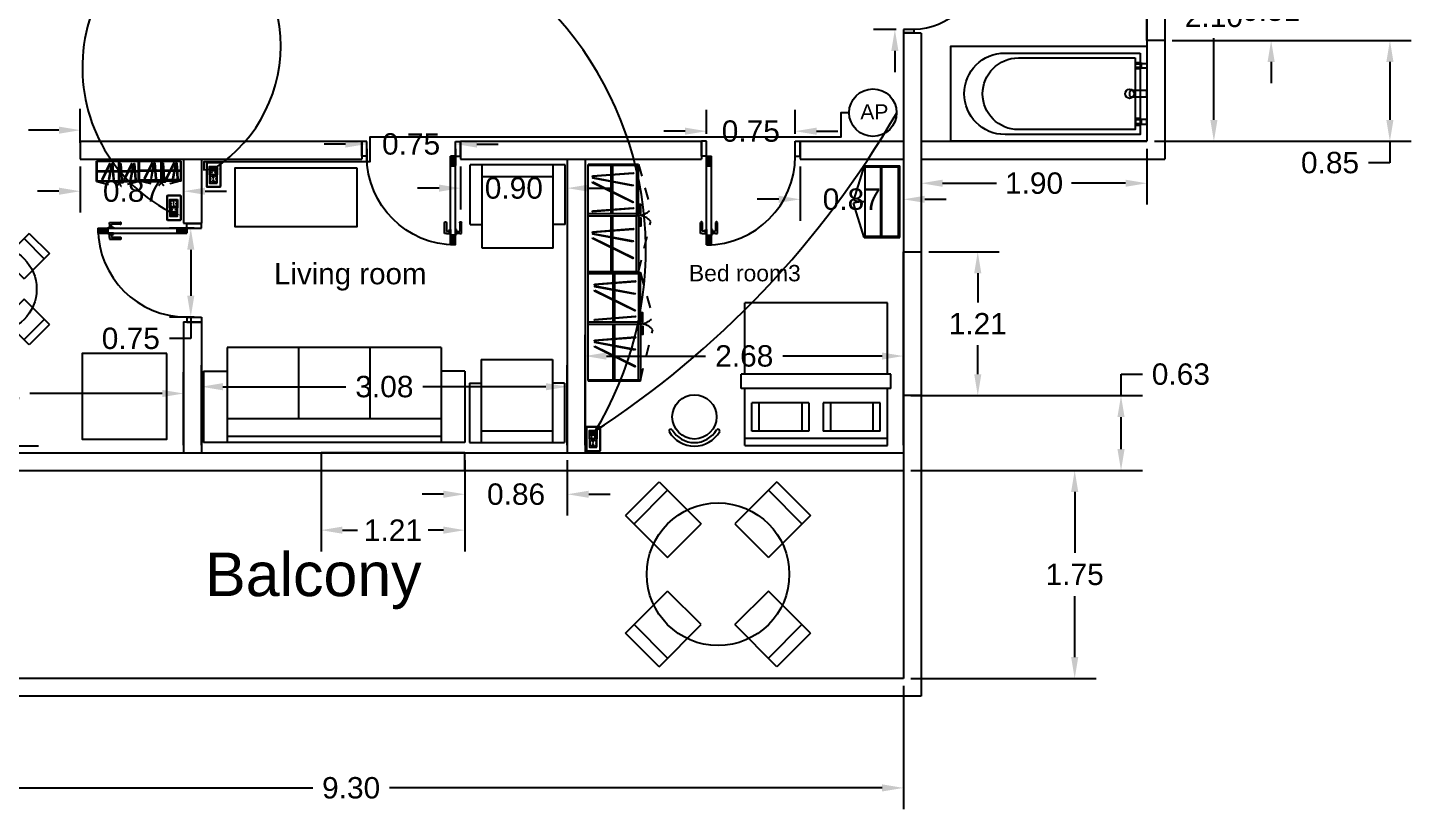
# Model space of a CAD drawing. Header units: metres. Extents: x 10.8 to 63.5, y 9.7 to 22.5.
# Drawn here: x 16.96 to 28.61, y 9.75 to 16.32 of the extents above; entities that cross this region are included whole.
import ezdxf

# ---------------------------------------------------------------- set-up
doc = ezdxf.new("R2010")
doc.units = ezdxf.units.M
doc.header["$MEASUREMENT"] = 0
doc.linetypes.add('HIDDEN', pattern=[0.375, 0.25, -0.125])
for name, color, linetype in [('DOOR', 150, 'Continuous'), ('EL', 1, 'Continuous'), ('Equipment', 4, 'Continuous'), ('FENCE', 241, 'Continuous'), ('Furniture', 7, 'Continuous')]:
    doc.layers.add(name, color=color, linetype=linetype)
doc.styles.get("Standard").update_dxf_attribs({"font": 'arial.ttf'})
doc.dimstyles.get("Standard").update_dxf_attribs({"dimtxt": 0.18, "dimasz": 0.18, "dimexe": 0.18, "dimexo": 0.0625, "dimgap": 0.09, "dimtad": 0, "dimtih": 1, "dimtoh": 1, "dimzin": 0, "dimdsep": 46, "dimtxsty": 'Standard', "dimcen": 0.09, "dimadec": 0, "dimazin": 0, "dimtfac": 1, "dimtofl": 0, "dimtmove": 0, "dimatfit": 3, "dimfxl": 1, "dimtolj": 1, "dimtzin": 0, "dimarcsym": 0})

# ---------------------------------------------------------------- blocks, each defined once
blk = doc.blocks.new('Door_S')
at = {"layer": 'DOOR'}
for p, q in [((222050.1, 8886.4), (222050, 8267.2)), ((222050.1, 8886.4), (222084.6, 8886.4)), ((222084.6, 8886.4), (222084.4, 8267.1)), ((222008.6, 8806.7), (222008.6, 8730.9)), ((222020.9, 8806.7), (222008.6, 8806.7)), ((222020.9, 8806.7), (222042, 8806.7)), ((222020.9, 8730.9), (222020.9, 8791.4)), ((222042, 8791.4), (222020.9, 8791.4)), ((222050.1, 8812.9), (222042, 8812.9)), ((222042, 8812.9), (222042, 8778.5)), ((222042, 8784.8), (222042, 8795.7)), ((222050.1, 8817.6), (222084.5, 8817.6)), ((222050.1, 8778.5), (222050.1, 8812.9)), ((222084.5, 8812.9), (222092.7, 8812.9)), ((222084.5, 8778.5), (222084.5, 8812.9)), ((222092.7, 8812.9), (222092.7, 8778.5)), ((222113.7, 8806.6), (222092.7, 8806.6)), ((222092.7, 8791.4), (222113.7, 8791.4)), ((222113.7, 8806.6), (222126.1, 8806.6)), ((222113.7, 8730.9), (222113.7, 8791.4)), ((222126.1, 8806.6), (222126, 8730.9)), ((222042, 8778.5), (222050.1, 8778.5)), ((222092.7, 8778.5), (222084.5, 8778.5)), ((222050, 8336), (222084.4, 8336)), ((222015.6, 8267.2), (222015.6, 8164)), ((222050, 8267.2), (222015.6, 8267.2)), ((222050, 8267.2), (222050, 8163.9)), ((222050, 8267.2), (222084.4, 8267.1)), ((222669.3, 8267), (222669.3, 8163.8)), ((222669.3, 8267), (222703.7, 8267)), ((222703.7, 8267), (222703.7, 8163.8)), ((222050, 8163.9), (222015.6, 8164)), ((222669.3, 8163.8), (222703.7, 8163.8))]:
    blk.add_line(p, q, dxfattribs=at)
at = {"layer": 'DOOR', "extrusion": (0, 0, -1)}
for centre, major_axis, start_param, end_param in [((222050, 8267.2), (437.9, 437.9), -0.785197, 0.785599), ((222014.8, 8730.9), (-4.36, 4.36), 2.356395, 5.497988), ((222119.9, 8730.9), (-4.36, 4.36), 2.356395, 5.497988)]:
    blk.add_ellipse(centre, major_axis=major_axis, ratio=1, start_param=start_param, end_param=end_param, dxfattribs=at)
at = {"layer": 'DOOR'}
for points in [[(222084.5, 8817.6), (222050.1, 8817.6), (222084.6, 8886.4), (222050.1, 8886.4)], [(222084.4, 8267.1), (222050, 8267.2), (222084.4, 8336), (222050, 8336)]]:
    blk.add_solid(points, dxfattribs=at)
at = {"layer": 'FENCE'}
blk.add_line((222050.1, 8841.4), (222050.1, 8841.4), dxfattribs=at)
blk.add_line((222050.1, 8841.4), (222050.1, 8841.4), dxfattribs=at)
blk.add_line((222050.1, 8841.4), (222050.1, 8841.4), dxfattribs=at)
blk.add_line((222050.1, 8841.4), (222050.1, 8841.4), dxfattribs=at)
blk = doc.blocks.new('*D18')
at = {"color": 0, "lineweight": -2, "transparency": 16777216}
for p, q in [((26.449, 17.468), (27.13, 17.468)), ((26.95, 17.288), (26.95, 16.599)), ((26.95, 15.548), (26.95, 16.236)), ((26.449, 15.368), (27.13, 15.368))]:
    blk.add_line(p, q, dxfattribs=at)
at = {"color": 0, "transparency": 16777216}
for points in [[(26.92, 17.288), (26.98, 17.288), (26.95, 17.468)], [(26.92, 15.548), (26.98, 15.548), (26.95, 15.368)]]:
    blk.add_solid(points, dxfattribs=at)
at = {"layer": 'Defpoints', "color": 0, "transparency": 16777216}
for p in [(26.386, 17.468), (26.386, 15.368), (26.95, 15.368)]:
    blk.add_point(p, dxfattribs=at)
at = {"color": 0, "transparency": 16777216, "insert": (26.95, 16.418), "char_height": 0.18, "attachment_point": 5}
blk.add_mtext('\\A1;2.10', dxfattribs=at)
blk = doc.blocks.new('*D19')
at = {"color": 0, "lineweight": -2, "transparency": 16777216}
for p, q in [((24.486, 15.305), (24.486, 14.835)), ((26.386, 15.305), (26.386, 14.835)), ((24.666, 15.015), (25.121, 15.015)), ((26.206, 15.015), (25.751, 15.015))]:
    blk.add_line(p, q, dxfattribs=at)
at = {"color": 0, "transparency": 16777216}
for points in [[(24.666, 15.045), (24.666, 14.985), (24.486, 15.015)], [(26.206, 15.045), (26.206, 14.985), (26.386, 15.015)]]:
    blk.add_solid(points, dxfattribs=at)
at = {"layer": 'Defpoints', "color": 0, "transparency": 16777216}
for p in [(24.486, 15.368), (26.386, 15.368), (26.386, 15.015)]:
    blk.add_point(p, dxfattribs=at)
at = {"color": 0, "transparency": 16777216, "insert": (25.436, 15.015), "char_height": 0.18, "attachment_point": 5}
blk.add_mtext('\\A1;1.90', dxfattribs=at)
blk = doc.blocks.new('*D23')
at = {"color": 0, "lineweight": -2, "transparency": 16777216}
for p, q in [((19.638, 15.345), (19.458, 15.345)), ((19.818, 15.305), (19.818, 15.165)), ((20.565, 15.305), (20.565, 15.165)), ((20.745, 15.345), (20.925, 15.345))]:
    blk.add_line(p, q, dxfattribs=at)
at = {"color": 0, "transparency": 16777216}
for points in [[(19.638, 15.375), (19.638, 15.315), (19.818, 15.345)], [(20.745, 15.375), (20.745, 15.315), (20.565, 15.345)]]:
    blk.add_solid(points, dxfattribs=at)
at = {"layer": 'Defpoints', "color": 0, "transparency": 16777216}
for p in [(19.818, 15.368), (19.818, 15.345), (20.565, 15.367)]:
    blk.add_point(p, dxfattribs=at)
at = {"color": 0, "transparency": 16777216, "insert": (20.191, 15.345), "char_height": 0.18, "attachment_point": 5}
blk.add_mtext('\\A1;0.75', dxfattribs=at)
blk = doc.blocks.new('*D24')
at = {"color": 0, "lineweight": -2, "transparency": 16777216}
for p, q in [((22.678, 15.43), (22.678, 15.633)), ((23.425, 15.43), (23.425, 15.633)), ((22.498, 15.453), (22.318, 15.453)), ((23.605, 15.453), (23.785, 15.453))]:
    blk.add_line(p, q, dxfattribs=at)
at = {"color": 0, "transparency": 16777216}
for points in [[(22.498, 15.483), (22.498, 15.423), (22.678, 15.453)], [(23.605, 15.483), (23.605, 15.423), (23.425, 15.453)]]:
    blk.add_solid(points, dxfattribs=at)
at = {"layer": 'Defpoints', "color": 0, "transparency": 16777216}
for p in [(23.425, 15.453), (22.678, 15.368), (23.425, 15.368)]:
    blk.add_point(p, dxfattribs=at)
at = {"color": 0, "transparency": 16777216, "insert": (23.051, 15.453), "char_height": 0.18, "attachment_point": 5}
blk.add_mtext('\\A1;0.75', dxfattribs=at)
blk = doc.blocks.new('*D25')
at = {"color": 0, "lineweight": -2, "transparency": 16777216}
for p, q in [((18.364, 14.636), (18.156, 14.636)), ((18.336, 14.456), (18.336, 14.069)), ((18.364, 13.889), (18.156, 13.889)), ((18.336, 13.889), (18.336, 13.709)), ((18.336, 13.709), (18.156, 13.709))]:
    blk.add_line(p, q, dxfattribs=at)
at = {"color": 0, "transparency": 16777216}
for points in [[(18.306, 14.456), (18.366, 14.456), (18.336, 14.636)], [(18.306, 14.069), (18.366, 14.069), (18.336, 13.889)]]:
    blk.add_solid(points, dxfattribs=at)
at = {"layer": 'Defpoints', "color": 0, "transparency": 16777216}
for p in [(18.426, 14.636), (18.336, 13.889), (18.426, 13.889)]:
    blk.add_point(p, dxfattribs=at)
at = {"color": 0, "transparency": 16777216, "insert": (17.831, 13.709), "char_height": 0.18, "attachment_point": 5}
blk.add_mtext('\\A1;0.75', dxfattribs=at)
blk = doc.blocks.new('*D26')
at = {"color": 0, "lineweight": -2, "transparency": 16777216}
for p, q in [((24.264, 17.018), (24.264, 17.198)), ((24.274, 16.838), (24.084, 16.838)), ((24.274, 16.309), (24.084, 16.309)), ((24.264, 16.129), (24.264, 15.949))]:
    blk.add_line(p, q, dxfattribs=at)
at = {"color": 0, "transparency": 16777216}
for points in [[(24.234, 17.018), (24.294, 17.018), (24.264, 16.838)], [(24.234, 16.129), (24.294, 16.129), (24.264, 16.309)]]:
    blk.add_solid(points, dxfattribs=at)
at = {"layer": 'Defpoints', "color": 0, "transparency": 16777216}
for p in [(24.336, 16.838), (24.264, 16.309), (24.336, 16.309)]:
    blk.add_point(p, dxfattribs=at)
at = {"color": 0, "transparency": 16777216, "insert": (24.264, 16.574), "char_height": 0.18, "attachment_point": 5}
blk.add_mtext('\\A1;0.53', dxfattribs=at)
blk = doc.blocks.new('*D29')
at = {"color": 0, "lineweight": -2, "transparency": 16777216}
for p, q in [((15.948, 12.81), (15.948, 12.985)), ((16.695, 12.81), (16.695, 12.985)), ((15.768, 12.805), (15.588, 12.805)), ((16.875, 12.805), (17.055, 12.805))]:
    blk.add_line(p, q, dxfattribs=at)
at = {"color": 0, "transparency": 16777216}
for points in [[(15.768, 12.835), (15.768, 12.775), (15.948, 12.805)], [(16.875, 12.835), (16.875, 12.775), (16.695, 12.805)]]:
    blk.add_solid(points, dxfattribs=at)
at = {"layer": 'Defpoints', "color": 0, "transparency": 16777216}
for p in [(15.948, 12.805), (15.948, 12.748), (16.695, 12.748)]:
    blk.add_point(p, dxfattribs=at)
at = {"color": 0, "transparency": 16777216, "insert": (16.321, 12.805), "char_height": 0.18, "attachment_point": 5}
blk.add_mtext('\\A1;0.75', dxfattribs=at)
blk = doc.blocks.new('*D31')
at = {"color": 0, "lineweight": -2, "transparency": 16777216}
for p, q in [((24.399, 12.598), (25.958, 12.598)), ((25.778, 12.418), (25.778, 11.904)), ((25.778, 11.028), (25.778, 11.541)), ((24.399, 10.848), (25.958, 10.848))]:
    blk.add_line(p, q, dxfattribs=at)
at = {"color": 0, "transparency": 16777216}
for points in [[(25.748, 12.418), (25.808, 12.418), (25.778, 12.598)], [(25.748, 11.028), (25.808, 11.028), (25.778, 10.848)]]:
    blk.add_solid(points, dxfattribs=at)
at = {"layer": 'Defpoints', "color": 0, "transparency": 16777216}
for p in [(24.336, 12.598), (24.336, 10.848), (25.778, 10.848)]:
    blk.add_point(p, dxfattribs=at)
at = {"color": 0, "transparency": 16777216, "insert": (25.778, 11.723), "char_height": 0.18, "attachment_point": 5}
blk.add_mtext('\\A1;1.75', dxfattribs=at)
blk = doc.blocks.new('*D32')
at = {"color": 0, "lineweight": -2, "transparency": 16777216}
for p, q in [((15.906, 15.355), (15.906, 15.642)), ((17.406, 15.355), (17.406, 15.642)), ((16.086, 15.462), (16.341, 15.462)), ((17.226, 15.462), (16.971, 15.462))]:
    blk.add_line(p, q, dxfattribs=at)
at = {"color": 0, "transparency": 16777216}
for points in [[(16.086, 15.492), (16.086, 15.432), (15.906, 15.462)], [(17.226, 15.492), (17.226, 15.432), (17.406, 15.462)]]:
    blk.add_solid(points, dxfattribs=at)
at = {"layer": 'Defpoints', "color": 0, "transparency": 16777216}
for p in [(17.406, 15.462), (15.906, 15.293), (17.406, 15.293)]:
    blk.add_point(p, dxfattribs=at)
at = {"color": 0, "transparency": 16777216, "insert": (16.656, 15.462), "char_height": 0.18, "attachment_point": 5}
blk.add_mtext('\\A1;1.50', dxfattribs=at)
blk = doc.blocks.new('*D33')
at = {"color": 0, "lineweight": -2, "transparency": 16777216}
for p, q in [((15.036, 12.81), (15.036, 13.426)), ((18.276, 12.81), (18.276, 13.426)), ((15.216, 13.246), (16.333, 13.246)), ((18.096, 13.246), (16.98, 13.246))]:
    blk.add_line(p, q, dxfattribs=at)
at = {"color": 0, "transparency": 16777216}
for points in [[(15.216, 13.276), (15.216, 13.216), (15.036, 13.246)], [(18.096, 13.276), (18.096, 13.216), (18.276, 13.246)]]:
    blk.add_solid(points, dxfattribs=at)
at = {"layer": 'Defpoints', "color": 0, "transparency": 16777216}
for p in [(18.276, 13.246), (15.036, 12.748), (18.276, 12.748)]:
    blk.add_point(p, dxfattribs=at)
at = {"color": 0, "transparency": 16777216, "insert": (16.656, 13.246), "char_height": 0.18, "attachment_point": 5}
blk.add_mtext('\\A1;3.24', dxfattribs=at)
blk = doc.blocks.new('*D34')
at = {"color": 0, "lineweight": -2, "transparency": 16777216}
for p, q in [((18.426, 12.81), (18.426, 13.483)), ((21.506, 12.81), (21.506, 13.483)), ((18.606, 13.303), (19.642, 13.303)), ((21.326, 13.303), (20.29, 13.303))]:
    blk.add_line(p, q, dxfattribs=at)
at = {"color": 0, "transparency": 16777216}
for points in [[(18.606, 13.333), (18.606, 13.273), (18.426, 13.303)], [(21.326, 13.333), (21.326, 13.273), (21.506, 13.303)]]:
    blk.add_solid(points, dxfattribs=at)
at = {"layer": 'Defpoints', "color": 0, "transparency": 16777216}
for p in [(21.506, 13.303), (18.426, 12.748), (21.506, 12.748)]:
    blk.add_point(p, dxfattribs=at)
at = {"color": 0, "transparency": 16777216, "insert": (19.966, 13.303), "char_height": 0.18, "attachment_point": 5}
blk.add_mtext('\\A1;3.08', dxfattribs=at)
blk = doc.blocks.new('*D35')
at = {"color": 0, "lineweight": -2, "transparency": 16777216}
for p, q in [((21.656, 12.81), (21.656, 13.741)), ((24.336, 12.81), (24.336, 13.741)), ((21.836, 13.561), (22.671, 13.561)), ((24.156, 13.561), (23.322, 13.561))]:
    blk.add_line(p, q, dxfattribs=at)
at = {"color": 0, "transparency": 16777216}
for points in [[(21.836, 13.591), (21.836, 13.531), (21.656, 13.561)], [(24.156, 13.591), (24.156, 13.531), (24.336, 13.561)]]:
    blk.add_solid(points, dxfattribs=at)
at = {"layer": 'Defpoints', "color": 0, "transparency": 16777216}
for p in [(21.656, 13.561), (21.656, 12.748), (24.336, 12.748)]:
    blk.add_point(p, dxfattribs=at)
at = {"color": 0, "transparency": 16777216, "insert": (22.996, 13.561), "char_height": 0.18, "attachment_point": 5}
blk.add_mtext('\\A1;2.68', dxfattribs=at)
blk = doc.blocks.new('*D36')
at = {"color": 0, "lineweight": -2, "transparency": 16777216}
for p, q in [((15.036, 10.785), (15.036, 9.747)), ((24.336, 10.785), (24.336, 9.747)), ((15.216, 9.927), (19.363, 9.927)), ((24.156, 9.927), (20.01, 9.927))]:
    blk.add_line(p, q, dxfattribs=at)
at = {"color": 0, "transparency": 16777216}
for points in [[(15.216, 9.957), (15.216, 9.897), (15.036, 9.927)], [(24.156, 9.957), (24.156, 9.897), (24.336, 9.927)]]:
    blk.add_solid(points, dxfattribs=at)
at = {"layer": 'Defpoints', "color": 0, "transparency": 16777216}
for p in [(15.036, 10.848), (24.336, 10.848), (24.336, 9.927)]:
    blk.add_point(p, dxfattribs=at)
at = {"color": 0, "transparency": 16777216, "insert": (19.686, 9.927), "char_height": 0.18, "attachment_point": 5}
blk.add_mtext('\\A1;9.30', dxfattribs=at)
blk = doc.blocks.new('*D42')
at = {"color": 0, "lineweight": -2, "transparency": 16777216}
for p, q in [((23.466, 15.155), (23.466, 14.7)), ((24.336, 15.155), (24.336, 14.7)), ((23.286, 14.88), (23.106, 14.88)), ((24.516, 14.88), (24.696, 14.88))]:
    blk.add_line(p, q, dxfattribs=at)
at = {"color": 0, "transparency": 16777216}
for points in [[(23.286, 14.91), (23.286, 14.85), (23.466, 14.88)], [(24.516, 14.91), (24.516, 14.85), (24.336, 14.88)]]:
    blk.add_solid(points, dxfattribs=at)
at = {"layer": 'Defpoints', "color": 0, "transparency": 16777216}
for p in [(23.466, 15.218), (24.336, 15.218), (24.336, 14.88)]:
    blk.add_point(p, dxfattribs=at)
at = {"color": 0, "transparency": 16777216, "insert": (23.901, 14.88), "char_height": 0.18, "attachment_point": 5}
blk.add_mtext('\\A1;0.87', dxfattribs=at)
blk = doc.blocks.new('*D43')
at = {"color": 0, "lineweight": -2, "transparency": 16777216}
for p, q in [((20.606, 15.155), (20.606, 14.794)), ((21.506, 15.155), (21.506, 14.794)), ((20.426, 14.974), (20.246, 14.974)), ((21.686, 14.974), (21.866, 14.974))]:
    blk.add_line(p, q, dxfattribs=at)
at = {"color": 0, "transparency": 16777216}
for points in [[(20.426, 15.004), (20.426, 14.944), (20.606, 14.974)], [(21.686, 15.004), (21.686, 14.944), (21.506, 14.974)]]:
    blk.add_solid(points, dxfattribs=at)
at = {"layer": 'Defpoints', "color": 0, "transparency": 16777216}
for p in [(20.606, 15.218), (21.506, 15.218), (20.606, 14.974)]:
    blk.add_point(p, dxfattribs=at)
at = {"color": 0, "transparency": 16777216, "insert": (21.056, 14.974), "char_height": 0.18, "attachment_point": 5}
blk.add_mtext('\\A1;0.90', dxfattribs=at)
blk = doc.blocks.new('*D44')
at = {"color": 0, "lineweight": -2, "transparency": 16777216}
for p, q in [((17.406, 15.155), (17.406, 14.768)), ((18.276, 15.155), (18.276, 14.768)), ((17.226, 14.948), (17.046, 14.948)), ((18.456, 14.948), (18.636, 14.948))]:
    blk.add_line(p, q, dxfattribs=at)
at = {"color": 0, "transparency": 16777216}
for points in [[(17.226, 14.978), (17.226, 14.918), (17.406, 14.948)], [(18.456, 14.978), (18.456, 14.918), (18.276, 14.948)]]:
    blk.add_solid(points, dxfattribs=at)
at = {"layer": 'Defpoints', "color": 0, "transparency": 16777216}
for p in [(17.406, 15.218), (18.276, 15.218), (18.276, 14.948)]:
    blk.add_point(p, dxfattribs=at)
at = {"color": 0, "transparency": 16777216, "insert": (17.841, 14.948), "char_height": 0.18, "attachment_point": 5}
blk.add_mtext('\\A1;0.87', dxfattribs=at)
blk = doc.blocks.new('Bath_Tub')
at = {"layer": 'Equipment'}
for p, q in [((0.057, 0.803), (0.057, 0.738)), ((0.115, 0.803), (0.057, 0.803)), ((0.115, 0.789), (0.057, 0.789)), ((0.057, 0.751), (0.115, 0.751)), ((0.057, 0.738), (0.115, 0.738)), ((0.115, 0.738), (0.115, 0.803)), ((0.057, 0.231), (0.115, 0.231)), ((0.057, 0.166), (0.057, 0.231)), ((0.057, 0.218), (0.115, 0.218)), ((0.115, 0.18), (0.057, 0.18)), ((0.115, 0.166), (0.057, 0.166)), ((0.115, 0.231), (0.115, 0.166))]:
    blk.add_line(p, q, dxfattribs=at)
for points in [[(0, 0.969), (2, 0.969), (2, 0), (0, 0)], [(0, 0.747), (0.057, 0.747), (0.057, 0.794), (0, 0.794)], [(0, 0.222), (0.057, 0.222), (0.057, 0.175), (0, 0.175)]]:
    blk.add_lwpolyline(points, close=True, dxfattribs=at)
for points in [[(0.069, 0.069), (0.069, 0.9), (1.447, 0.9, -1), (1.447, 0.069)], [(0.119, 0.119), (0.119, 0.85), (1.31, 0.85, -1), (1.31, 0.119)], [(0, 0.452), (0.162, 0.452, 0.414214), (0.176, 0.466), (0.176, 0.503, 0.414214), (0.162, 0.517), (0, 0.517)]]:
    blk.add_lwpolyline(points, format="xyb", close=True, dxfattribs=at)
blk.add_circle((0.176, 0.485), 0.0461, dxfattribs=at)
blk = doc.blocks.new('Dressing')
at = {"layer": 'Furniture', "color": 7}
for p, q in [((-60, 120), (-77.5, 62.6)), ((-60, 0), (-77.5, 57.4))]:
    blk.add_line(p, q, dxfattribs=at)
at = {"layer": 'Furniture', "ltscale": 40}
for p in [(-60, 120), (0, 0)]:
    blk.add_line(p, (0, 120), dxfattribs=at)
at = {"layer": 'Furniture'}
for p, q in [((-58, 0), (-58, 120)), ((-2, 118), (-58, 118)), ((-32, 2), (-32, 118)), ((-30, 2), (-30, 118)), ((-2, 2), (-2, 118)), ((-60, 0), (0, 0)), ((-2, 1.8), (-58, 1.8)), ((-58, -0.1), (-60, -0.1))]:
    blk.add_line(p, q, dxfattribs=at)
at = {"layer": 'Furniture', "color": 7}
for centre, start, end in [((-60, 120), 253.0757, 270), ((-60, 0), 90, 106.9243)]:
    blk.add_arc(centre, 60, start, end, dxfattribs=at)
blk = doc.blocks.new('Rounded_Table')
at = {"layer": 'Furniture'}
for p, q in [((-77.8, 49.5), (-49.5, 77.8)), ((-70.7, 42.4), (-42.4, 70.7)), ((-49.5, 77.8), (-14.1, 42.4)), ((49.5, 77.8), (14.1, 42.4)), ((42.4, 70.7), (70.7, 42.4)), ((49.5, 77.8), (77.8, 49.5)), ((-77.8, 49.5), (-42.4, 14.1)), ((77.8, 49.5), (42.4, 14.1)), ((-42.4, 14.1), (-14.1, 42.4)), ((14.1, 42.4), (42.4, 14.1)), ((-77.8, -49.5), (-42.4, -14.1)), ((-14.1, -42.4), (-42.4, -14.1)), ((42.4, -14.1), (14.1, -42.4)), ((77.8, -49.5), (42.4, -14.1)), ((-42.4, -70.7), (-70.7, -42.4)), ((-49.5, -77.8), (-14.1, -42.4)), ((49.5, -77.8), (14.1, -42.4)), ((70.7, -42.4), (42.4, -70.7)), ((-49.5, -77.8), (-77.8, -49.5)), ((77.8, -49.5), (49.5, -77.8))]:
    blk.add_line(p, q, dxfattribs=at)
blk.add_circle((0, 0), 60, dxfattribs=at)
blk = doc.blocks.new('Sofa_2')
at = {"layer": 'Furniture'}
for p, q in [((-110, 0), (110, 0)), ((-110, -60), (-110, 0)), ((-90, -80), (-90, 0)), ((-90, -5), (90, -5)), ((90, -80), (90, 0)), ((110, -60), (110, 0)), ((-90, -20), (90, -20)), ((-30, -80), (-30, -20)), ((30, -80), (30, -20)), ((-110, -60), (-90, -60)), ((110, -60), (90, -60)), ((-90, -80), (90, -80))]:
    blk.add_line(p, q, dxfattribs=at)
blk = doc.blocks.new('Sofa1')
at = {"layer": 'Furniture'}
for p, q in [((0, 40), (0, -40)), ((50, 40), (0, 40)), ((50, 40), (50, 30)), ((70, 30), (0, 30)), ((10, 30), (10, -30)), ((70, 30), (70, -30)), ((70, -30), (0, -30)), ((50, -40), (50, -30)), ((50, -40), (0, -40))]:
    blk.add_line(p, q, dxfattribs=at)
blk = doc.blocks.new('D_Bed_2')
at = {"layer": 'Furniture'}
for p, q in [((100, 200), (-100, 200)), ((-100, 100), (-100, 200)), ((100, 100), (100, 200)), ((-105, 80), (-105, 100)), ((105, 100), (-105, 100)), ((105, 80), (105, 100)), ((105, 80), (-105, 80)), ((-100, 0), (-100, 80)), ((100, 0), (100, 80)), ((-10, 60), (-90, 60)), ((-90, 20), (-90, 60)), ((-80, 20), (-80, 60)), ((-20, 60), (-20, 20)), ((-10, 60), (-10, 20)), ((90, 60), (10, 60)), ((10, 60), (10, 20)), ((20, 60), (20, 20)), ((80, 20), (80, 60)), ((90, 20), (90, 60)), ((-10, 20), (-90, 20)), ((90, 20), (10, 20)), ((100, 10), (-100, 10)), ((-100, 0), (100, 0))]:
    blk.add_line(p, q, dxfattribs=at)
blk = doc.blocks.new('Closet')
at = {"layer": 'Furniture', "linetype": 'HIDDEN'}
for p, q in [((-1.07, 4.423), (-1.322, 3.395)), ((-1.07, 2.223), (-1.322, 3.142)), ((-1.03, 2.2), (-1.281, 1.171)), ((-1.03, 0), (-1.281, 0.918))]:
    blk.add_line(p, q, dxfattribs=at)
at = {"layer": 'Furniture'}
for p, q in [((-1.07, 4.447), (0, 4.447)), ((-1.07, 4.447), (-1.07, 4.423)), ((-1.07, 4.423), (0, 4.423)), ((-0.546, 4.423), (-0.545, 3.282)), ((-0.512, 4.423), (-0.511, 3.282)), ((0, 4.423), (0, 4.447)), ((0, 4.423), (0, 0)), ((-0.546, 3.53), (-0.545, 3.282)), ((-0.511, 3.53), (-0.511, 3.282)), ((-1.03, 3.282), (0, 3.282)), ((-1.03, 3.235), (0, 3.235)), ((-0.545, 3.235), (-0.545, 2.247)), ((-0.511, 3.235), (-0.511, 2.247)), ((-1.078, 2.237), (-1.07, 2.223)), ((-1.078, 2.21), (-1.07, 2.223)), ((-1.03, 2.247), (-0.048, 2.247)), ((-1.03, 2.247), (0, 2.247)), ((-1.03, 2.2), (0, 2.2)), ((-0.505, 2.2), (-0.505, 1.059)), ((-0.471, 2.2), (-0.47, 1.059)), ((-0.989, 1.059), (0, 1.059)), ((-0.989, 1.012), (0, 1.012)), ((-0.505, 1.012), (-0.504, 0.023)), ((-0.47, 1.012), (-0.47, 0.023)), ((-1.037, 0.013), (-1.03, 0)), ((-0.989, 0.023), (0, 0.023)), ((-0.989, 0), (0, 0))]:
    blk.add_line(p, q, dxfattribs=at)
for points in [[(-1.07, 4.423), (-1.03, 4.423), (-1.03, 3.268), (-1.07, 3.268)], [(-0.134, 3.729), (-0.961, 4.135), (-0.958, 4.151), (-0.13, 3.745)], [(-0.955, 3.809), (-0.133, 3.655), (-0.137, 3.64), (-0.959, 3.793)], [(-1.091, 3.315), (-1.12, 3.315), (-1.12, 3.489), (-1.091, 3.489)], [(-0.128, 3.604), (-0.964, 3.539), (-0.966, 3.555), (-0.129, 3.62)], [(-1.091, 3.222), (-1.12, 3.222), (-1.12, 3.047), (-1.091, 3.047)], [(-1.07, 2.223), (-1.03, 2.223), (-1.03, 3.268), (-1.07, 3.268)], [(-0.128, 3.178), (-0.964, 3.112), (-0.966, 3.128), (-0.129, 3.193)], [(-0.134, 2.582), (-0.961, 2.988), (-0.958, 3.003), (-0.13, 2.597)], [(-0.955, 2.661), (-0.133, 2.508), (-0.137, 2.492), (-0.959, 2.646)], [(-0.128, 2.457), (-0.964, 2.391), (-0.966, 2.407), (-0.129, 2.473)], [(-1.03, 2.2), (-0.989, 2.2), (-0.989, 1.045), (-1.03, 1.045)], [(-0.093, 1.506), (-0.92, 1.912), (-0.917, 1.927), (-0.089, 1.521)], [(-0.914, 1.585), (-0.092, 1.432), (-0.096, 1.416), (-0.918, 1.57)], [(-1.05, 1.092), (-1.079, 1.092), (-1.079, 1.266), (-1.05, 1.266)], [(-0.087, 1.381), (-0.924, 1.315), (-0.925, 1.331), (-0.088, 1.397)], [(-1.05, 0.998), (-1.079, 0.998), (-1.079, 0.824), (-1.05, 0.824)], [(-1.03, 0), (-0.989, 0), (-0.989, 1.045), (-1.03, 1.045)], [(-0.087, 0.954), (-0.924, 0.888), (-0.925, 0.904), (-0.088, 0.97)], [(-0.093, 0.358), (-0.92, 0.764), (-0.917, 0.78), (-0.089, 0.374)], [(-0.914, 0.438), (-0.092, 0.284), (-0.096, 0.269), (-0.918, 0.422)], [(-0.087, 0.234), (-0.924, 0.168), (-0.925, 0.184), (-0.088, 0.249)]]:
    blk.add_lwpolyline(points, close=True, dxfattribs=at)
at = {"layer": 'Furniture', "linetype": 'HIDDEN'}
for centre, start, end in [((-1.066, 3.592), 217.4811, 269.1491), ((-1.066, 2.945), 90.8509, 142.5189), ((-1.025, 1.368), 217.4811, 269.1491), ((-1.025, 0.722), 90.8509, 142.5189)]:
    blk.add_arc(centre, 0.323, start, end, dxfattribs=at)
blk = doc.blocks.new('Chair_2')
at = {"layer": 'Furniture'}
blk.add_circle((0, 0), 0.186, dxfattribs=at)
for centre, radius, start, end in [((-0.198, -0.119), 0.0155, 45, 195), ((0, 0), 0.216, 210, 330), ((0.198, -0.119), 0.0155, 345, 135), ((0, 0), 0.246, 210, 330)]:
    blk.add_arc(centre, radius, start, end, dxfattribs=at)
blk = doc.blocks.new('*D74')
at = {"color": 0, "lineweight": -2, "transparency": 16777216}
for p, q in [((26.168, 13.228), (26.168, 13.408)), ((26.168, 13.408), (26.348, 13.408)), ((24.399, 13.228), (26.348, 13.228)), ((26.168, 12.778), (26.168, 13.048)), ((24.399, 12.598), (26.348, 12.598))]:
    blk.add_line(p, q, dxfattribs=at)
at = {"color": 0, "transparency": 16777216}
for points in [[(26.138, 13.048), (26.198, 13.048), (26.168, 13.228)], [(26.138, 12.778), (26.198, 12.778), (26.168, 12.598)]]:
    blk.add_solid(points, dxfattribs=at)
at = {"layer": 'Defpoints', "color": 0, "transparency": 16777216}
for p in [(24.336, 13.228), (26.168, 13.228), (24.336, 12.598)]:
    blk.add_point(p, dxfattribs=at)
at = {"color": 0, "transparency": 16777216, "insert": (26.672, 13.408), "char_height": 0.18, "attachment_point": 5}
blk.add_mtext('\\A1;0.63', dxfattribs=at)
blk = doc.blocks.new('*D75')
at = {"color": 0, "lineweight": -2, "transparency": 16777216}
for p, q in [((24.549, 14.438), (25.142, 14.438)), ((24.962, 14.258), (24.962, 14.013)), ((24.962, 13.408), (24.962, 13.652)), ((24.549, 13.228), (25.142, 13.228))]:
    blk.add_line(p, q, dxfattribs=at)
at = {"color": 0, "transparency": 16777216}
for points in [[(24.932, 14.258), (24.992, 14.258), (24.962, 14.438)], [(24.932, 13.408), (24.992, 13.408), (24.962, 13.228)]]:
    blk.add_solid(points, dxfattribs=at)
at = {"layer": 'Defpoints', "color": 0, "transparency": 16777216}
for p in [(24.486, 14.438), (24.486, 13.228), (24.962, 13.228)]:
    blk.add_point(p, dxfattribs=at)
at = {"color": 0, "transparency": 16777216, "insert": (24.962, 13.833), "char_height": 0.18, "attachment_point": 5}
blk.add_mtext('\\A1;1.21', dxfattribs=at)
blk = doc.blocks.new('*D77')
at = {"color": 0, "lineweight": -2, "transparency": 16777216}
for p, q in [((20.643, 12.685), (20.643, 12.218)), ((21.506, 12.685), (21.506, 12.218)), ((20.463, 12.398), (20.283, 12.398)), ((21.686, 12.398), (21.866, 12.398))]:
    blk.add_line(p, q, dxfattribs=at)
at = {"color": 0, "transparency": 16777216}
for points in [[(20.463, 12.428), (20.463, 12.368), (20.643, 12.398)], [(21.686, 12.428), (21.686, 12.368), (21.506, 12.398)]]:
    blk.add_solid(points, dxfattribs=at)
at = {"layer": 'Defpoints', "color": 0, "transparency": 16777216}
for p in [(20.643, 12.748), (21.506, 12.748), (20.643, 12.398)]:
    blk.add_point(p, dxfattribs=at)
at = {"color": 0, "transparency": 16777216, "insert": (21.075, 12.398), "char_height": 0.18, "attachment_point": 5}
blk.add_mtext('\\A1;0.86', dxfattribs=at)
blk = doc.blocks.new('*D78')
at = {"color": 0, "lineweight": -2, "transparency": 16777216}
for p, q in [((19.433, 12.685), (19.433, 11.916)), ((20.643, 12.685), (20.643, 11.916)), ((19.613, 12.096), (19.74, 12.096)), ((20.463, 12.096), (20.336, 12.096))]:
    blk.add_line(p, q, dxfattribs=at)
at = {"color": 0, "transparency": 16777216}
for points in [[(19.613, 12.126), (19.613, 12.066), (19.433, 12.096)], [(20.463, 12.126), (20.463, 12.066), (20.643, 12.096)]]:
    blk.add_solid(points, dxfattribs=at)
at = {"layer": 'Defpoints', "color": 0, "transparency": 16777216}
for p in [(19.433, 12.748), (20.643, 12.748), (19.433, 12.096)]:
    blk.add_point(p, dxfattribs=at)
at = {"color": 0, "transparency": 16777216, "insert": (20.038, 12.096), "char_height": 0.18, "attachment_point": 5}
blk.add_mtext('\\A1;1.21', dxfattribs=at)
blk = doc.blocks.new('outlet')
at = {"layer": 'EL', "linetype": 'Continuous', "lineweight": 30}
for p, q in [((34.32, 9.24), (34.32, 7.7)), ((37.18, 9.28), (34.36, 9.28)), ((37.22, 7.7), (37.22, 9.24)), ((34.36, 7.66), (37.18, 7.66))]:
    blk.add_line(p, q, dxfattribs=at)
at = {"layer": 'EL', "linetype": 'Continuous', "lineweight": 9}
for p, q in [((34.78, 8.84), (35.01, 8.84)), ((35.53, 8.84), (35.77, 8.84)), ((35.77, 8.84), (36.27, 8.84)), ((36.27, 8.84), (36.76, 8.84)), ((36.27, 8.26), (36.76, 8.26)), ((34.78, 8.14), (35.01, 8.14)), ((35.53, 8.14), (35.77, 8.14)), ((35.77, 8.14), (36.27, 8.14)), ((36.27, 8.14), (36.76, 8.14))]:
    blk.add_line(p, q, dxfattribs=at)
at = {"layer": 'EL', "linetype": 'Continuous'}
for points in [[(34.78, 8.04), (35.77, 8.04), (35.77, 8.93), (34.78, 8.93)], [(35.77, 8.93), (36.27, 8.93), (36.27, 8.04), (35.77, 8.04)], [(36.27, 8.93), (36.76, 8.93), (36.76, 8.04), (36.27, 8.04)]]:
    blk.add_lwpolyline(points, close=True, dxfattribs=at)
at = {"layer": 'EL', "linetype": 'Continuous', "lineweight": 9}
for points in [[(34.93, 8.7), (34.93, 8.56), (34.88, 8.56)], [(34.93, 8.3), (34.93, 8.43), (34.88, 8.43)], [(35.61, 8.7), (35.61, 8.56), (35.66, 8.56)], [(35.62, 8.3), (35.62, 8.43), (35.66, 8.43)]]:
    blk.add_lwpolyline(points, dxfattribs=at)
for points in [[(35.32, 8.89), (35.23, 8.89), (35.23, 8.76), (35.32, 8.76)], [(35.23, 8.1), (35.32, 8.1), (35.32, 8.22), (35.23, 8.22)], [(35.3, 8.89), (35.25, 8.89), (35.25, 8.8), (35.3, 8.8)], [(36.3, 8.52), (36.33, 8.52), (36.33, 8.59), (36.3, 8.59)], [(36.3, 8.32), (36.33, 8.32), (36.33, 8.38), (36.3, 8.38)], [(36.34, 8.84), (36.69, 8.84), (36.69, 8.72), (36.34, 8.72)], [(36.36, 8.31), (36.68, 8.31), (36.68, 8.61), (36.36, 8.61)], [(36.59, 8.39), (36.64, 8.39), (36.64, 8.54), (36.39, 8.54), (36.39, 8.39), (36.45, 8.39), (36.45, 8.35), (36.59, 8.35)], [(36.7, 8.52), (36.74, 8.52), (36.74, 8.59), (36.7, 8.59)], [(36.7, 8.32), (36.74, 8.32), (36.74, 8.38), (36.7, 8.38)], [(35.25, 8.1), (35.3, 8.1), (35.3, 8.18), (35.25, 8.18)]]:
    blk.add_lwpolyline(points, close=True, dxfattribs=at)
for centre, radius in [((35.27, 8.49), 0.397), ((35.09, 8.5), 0.0645), ((35.27, 8.5), 0.0397), ((35.27, 8.5), 0.0397), ((35.46, 8.5), 0.0645), ((36.02, 8.66), 0.05), ((36.02, 8.3), 0.05)]:
    blk.add_circle(centre, radius, dxfattribs=at)
at = {"layer": 'EL', "linetype": 'Continuous', "lineweight": 30}
for centre, start, end in [((34.36, 9.24), 90, 180), ((37.18, 9.24), 0, 90), ((34.36, 7.7), 180, 270), ((37.18, 7.7), 270, 0)]:
    blk.add_arc(centre, 0.0397, start, end, dxfattribs=at)
at = {"layer": 'EL', "linetype": 'Continuous', "lineweight": 9}
for centre, radius, start, end in [((35.27, 8.49), 0.443, 89.7728, 126.3427), ((35.27, 8.5), 0.433, 53.2125, 89.8082), ((35.27, 8.5), 0.443, 233.6573, 270.2272), ((35.27, 8.49), 0.433, 270.1918, 306.7875)]:
    blk.add_arc(centre, radius, start, end, dxfattribs=at)
blk = doc.blocks.new('access point')
at = {"color": 242, "true_color": 0xcd2027}
blk.add_circle((39.447, 8.604), 0.882, dxfattribs=at)
blk.add_text('AP', height=0.5603, dxfattribs=at).set_placement((38.979, 8.354))
blk = doc.blocks.new('*D90')
at = {"color": 0, "lineweight": -2, "transparency": 16777216}
for p, q in [((26.599, 16.216), (28.612, 16.216)), ((28.432, 16.036), (28.432, 15.548)), ((26.599, 15.368), (28.612, 15.368)), ((28.432, 15.368), (28.432, 15.188)), ((28.432, 15.188), (28.252, 15.188))]:
    blk.add_line(p, q, dxfattribs=at)
at = {"color": 0, "transparency": 16777216}
for points in [[(28.402, 16.036), (28.462, 16.036), (28.432, 16.216)], [(28.402, 15.548), (28.462, 15.548), (28.432, 15.368)]]:
    blk.add_solid(points, dxfattribs=at)
at = {"layer": 'Defpoints', "color": 0, "transparency": 16777216}
for p in [(26.536, 16.216), (26.536, 15.368), (28.432, 15.368)]:
    blk.add_point(p, dxfattribs=at)
at = {"color": 0, "transparency": 16777216, "insert": (27.928, 15.188), "char_height": 0.18, "attachment_point": 5}
blk.add_mtext('\\A1;0.85', dxfattribs=at)
blk = doc.blocks.new('*D91')
at = {"color": 0, "lineweight": -2, "transparency": 16777216}
for p, q in [((27.432, 16.905), (27.432, 17.085)), ((26.599, 16.725), (27.612, 16.725)), ((26.599, 16.216), (27.612, 16.216)), ((27.432, 16.036), (27.432, 15.856))]:
    blk.add_line(p, q, dxfattribs=at)
at = {"color": 0, "transparency": 16777216}
for points in [[(27.402, 16.905), (27.462, 16.905), (27.432, 16.725)], [(27.402, 16.036), (27.462, 16.036), (27.432, 16.216)]]:
    blk.add_solid(points, dxfattribs=at)
at = {"layer": 'Defpoints', "color": 0, "transparency": 16777216}
for p in [(26.536, 16.725), (26.536, 16.216), (27.432, 16.216)]:
    blk.add_point(p, dxfattribs=at)
at = {"color": 0, "transparency": 16777216, "insert": (27.432, 16.47), "char_height": 0.18, "attachment_point": 5}
blk.add_mtext('\\A1;0.51', dxfattribs=at)

msp = doc.modelspace()

# ---------------------------------------------------------------- linework, layer by layer
for p, q in [((24.486, 16.279), (24.336, 16.279)), ((24.336, 16.279), (24.336, 10.848)), ((24.336, 16.279), (24.336, 15.368)), ((24.486, 16.279), (24.486, 10.848)), ((17.406, 15.368), (17.406, 15.218)), ((17.406, 15.368), (19.776, 15.368)), ((19.776, 15.368), (19.776, 15.218)), ((20.606, 15.368), (20.606, 15.218)), ((20.606, 15.368), (22.636, 15.368)), ((22.636, 15.368), (22.636, 15.218)), ((23.466, 15.368), (23.466, 15.218)), ((23.466, 15.368), (24.336, 15.368)), ((24.486, 15.368), (26.386, 15.368)), ((17.406, 15.218), (19.776, 15.218)), ((18.276, 15.218), (18.276, 14.678)), ((18.426, 15.218), (18.426, 14.678)), ((20.606, 15.218), (22.636, 15.218)), ((21.506, 15.218), (21.506, 12.748)), ((21.656, 15.218), (21.656, 12.748)), ((23.466, 15.218), (24.336, 15.218)), ((24.486, 15.218), (26.386, 15.218)), ((26.386, 15.218), (26.536, 15.218)), ((18.276, 14.678), (18.426, 14.678)), ((18.276, 13.848), (18.426, 13.848)), ((18.276, 13.848), (18.276, 12.748)), ((18.426, 13.848), (18.426, 12.748)), ((16.736, 12.748), (24.336, 12.748)), ((16.736, 12.598), (24.336, 12.598)), ((24.486, 10.848), (24.486, 10.698)), ((24.486, 10.698), (14.886, 10.698))]:
    msp.add_line(p, q)
for points in [[(26.536, 17.618), (26.536, 15.218)], [(26.386, 17.468), (26.386, 15.368)], [(24.486, 10.698), (14.886, 10.698), (14.886, 15.992)], [(24.336, 10.848), (15.036, 10.848), (15.036, 15.992)]]:
    msp.add_lwpolyline(points)
at = {"color": 40, "true_color": 0xf8d731}
for points in [[(26.536, 16.216), (26.386, 16.216), (26.386, 16.725), (26.536, 16.725)], [(19.736, 15.142), (18.706, 15.142), (18.706, 14.651), (19.736, 14.651)], [(24.486, 13.228), (24.336, 13.228), (24.336, 14.438), (24.486, 14.438)], [(20.643, 12.748), (19.433, 12.748), (19.433, 12.598), (20.643, 12.598)]]:
    msp.add_lwpolyline(points, close=True, dxfattribs=at)
at = {"color": 3}
msp.add_lwpolyline([(23.88, 15.609), (23.808, 15.609), (23.808, 15.402), (20.495, 15.402), (19.843, 15.402), (19.843, 15.195), (18.446, 15.195), (18.446, 15.127), (18.523, 15.14)], dxfattribs=at)
at = {"color": 114, "true_color": 0x139b48}
msp.add_lwpolyline([(18.135, 13.583), (17.422, 13.583), (17.422, 12.863), (18.135, 12.863)], close=True, dxfattribs=at)
msp.add_lwpolyline([(19.433, 12.748), (20.643, 12.748), (20.643, 12.748), (19.433, 12.748)], close=True)
at = {"color": 217, "true_color": 0x93278f}
msp.add_arc((19.226, 14.454), 2.941, 328.4862, 105.7076, dxfattribs=at)
at = {"color": 2, "true_color": 0xf1eb1f}
msp.add_arc((18.786, 15.987), 1.363, 107.6982, 244.6508, dxfattribs=at)
at = {"color": 152, "true_color": 0x2776bb}
msp.add_arc((17.858, 16.174), 1.236, 303.2608, 63.9645, dxfattribs=at)
at = {"color": 240, "true_color": 0xed1f24}
msp.add_arc((17.395, 19.592), 7.954, 302.9382, 329.9467, dxfattribs=at)

# ---------------------------------------------------------------- block references
for name, p, xscale, yscale, zscale, rotation in [('Door_S', (17.358, 206.654), 0.0008548317959192792, 0.0008548317959192792, 0.0008548317959192792, 270), ('Bath_Tub', (26.386, 16.168), 0.8255435548084777, 0.8255435548084777, 0.8255435548084777, 180), ('Door_S', (288.418, 25.215), 0.001206273582129905, 0.001206273582129905, 0.001206273582129905, 180), ('Door_S', (-245.175, 25.216), -0.001206273560128366, 0.001206273560128366, 0.001206273560128366, 180), ('Closet', (18.255, 15.201), 0.1600612593170613, 0.1600612593170613, 0.1600612593170613, 90), ('outlet', (19.129, 12.547), 0.07100234752192738, 0.07100234752192738, 0.07100234752192738, 90), ('Sofa1', (21.088, 15.169), 0.01, 0.01, 0.01, 270), ('outlet', (18.795, 17.348), -0.07100234752192738, 0.07100234752192738, 0.07100234752192738, 90), ('Door_S', (28.274, 282.489), -0.001206273582142786, 0.001206273582142786, 0.001206273582142786, 90), ('Sofa_2', (19.543, 12.833), 0.01, 0.01, 0.01, 180), ('Sofa1', (21.082, 12.833), 0.01, 0.01, 0.01, 89.99999999999997), ('outlet', (22.326, 10.324), 0.07100234752192738, 0.07100234752192738, 0.07100234752192738, 90)]:
    msp.add_blockref(name, p, dxfattribs=dict(xscale=xscale, yscale=yscale, zscale=zscale, rotation=rotation))
for name, p, xscale, yscale, zscale in [('access point', (15.139, 13.659), 0.2266371099464969, 0.2266371099464969, 0.2266371099464969), ('Dressing', (24.306, 14.558), 0.005030719537868714, 0.005030719537868714, 0.005030719537868714), ('Rounded_Table', (16.677, 14.125), 0.006019914334655249, 0.006019914334655249, 0.006019914334655249), ('D_Bed_2', (23.601, 12.808), 0.005999999999999998, 0.005999999999999998, 0.005999999999999998), ('Rounded_Table', (22.775, 11.725), 0.01, 0.01, 0.01)]:
    msp.add_blockref(name, p, dxfattribs=dict(xscale=xscale, yscale=yscale, zscale=zscale))
at = {"color": 25, "xscale": 0.4100232851841936, "yscale": 0.4100232851841936, "zscale": 0.4100232851841936, "rotation": 180}
msp.add_blockref('Closet', (21.683, 15.173), dxfattribs=at)
msp.add_blockref('Chair_2', (22.576, 13.049))

# ---------------------------------------------------------------- texts
for s, height, p in [('5', 0.0147, (18.577, 15.131)), ('4', 0.0209, (18.249, 14.743))]:
    msp.add_text(s, height=height, rotation=90).set_placement(p)
for s, height, p in [('Living room', 0.17782, (19.037, 14.165)), ('Bed room3', 0.1378, (22.53, 14.19)), ('Balcony', 0.3666, (18.457, 11.541))]:
    msp.add_text(s, height=height).set_placement(p)

# ---------------------------------------------------------------- dimensions: what is measured, and where the dimension line sits
for base, p1, p2, picture, middle in [((26.95, 15.368), (26.386, 17.468), (26.386, 15.368), '*D18', (26.95, 16.418)), ((24.264, 16.309), (24.336, 16.838), (24.336, 16.309), '*D26', (24.264, 16.574)), ((27.432, 16.216), (26.536, 16.725), (26.536, 16.216), '*D91', (27.432, 16.47)), ((28.432, 15.368), (26.536, 16.216), (26.536, 15.368), '*D90', (27.928, 15.188)), ((18.336, 13.889), (18.426, 14.636), (18.426, 13.889), '*D25', (17.831, 13.709)), ((24.962, 13.228), (24.486, 14.438), (24.486, 13.228), '*D75', (24.962, 13.833)), ((26.168, 13.228), (24.336, 12.598), (24.336, 13.228), '*D74', (26.672, 13.408)), ((25.778, 10.848), (24.336, 12.598), (24.336, 10.848), '*D31', (25.778, 11.723))]:
    dim = msp.add_linear_dim(base=base, p1=p1, p2=p2, angle=90, dimstyle='Standard')
    dim.commit()
    dim.dimension.update_dxf_attribs({"geometry": picture, "text_midpoint": middle})
for base, p1, p2, picture, middle in [((17.406, 15.462), (15.906, 15.293), (17.406, 15.293), '*D32', (16.656, 15.462)), ((23.425, 15.453), (22.678, 15.368), (23.425, 15.368), '*D24', (23.051, 15.453)), ((19.818, 15.345), (20.565, 15.367), (19.818, 15.368), '*D23', (20.191, 15.345)), ((26.386, 15.015), (24.486, 15.368), (26.386, 15.368), '*D19', (25.436, 15.015)), ((18.276, 14.948), (17.406, 15.218), (18.276, 15.218), '*D44', (17.841, 14.948)), ((20.606, 14.974), (21.506, 15.218), (20.606, 15.218), '*D43', (21.056, 14.974)), ((24.336, 14.88), (23.466, 15.218), (24.336, 15.218), '*D42', (23.901, 14.88)), ((21.656, 13.561), (24.336, 12.748), (21.656, 12.748), '*D35', (22.996, 13.561)), ((18.276, 13.246), (15.036, 12.748), (18.276, 12.748), '*D33', (16.656, 13.246)), ((21.506, 13.303), (18.426, 12.748), (21.506, 12.748), '*D34', (19.966, 13.303)), ((15.948, 12.805), (16.695, 12.748), (15.948, 12.748), '*D29', (16.321, 12.805)), ((19.433, 12.096), (20.643, 12.748), (19.433, 12.748), '*D78', (20.038, 12.096)), ((20.643, 12.398), (21.506, 12.748), (20.643, 12.748), '*D77', (21.075, 12.398)), ((24.336, 9.927), (15.036, 10.848), (24.336, 10.848), '*D36', (19.686, 9.927))]:
    dim = msp.add_linear_dim(base=base, p1=p1, p2=p2, dimstyle='Standard')
    dim.commit()
    dim.dimension.update_dxf_attribs({"geometry": picture, "text_midpoint": middle})

doc.saveas('drawing.dxf')
